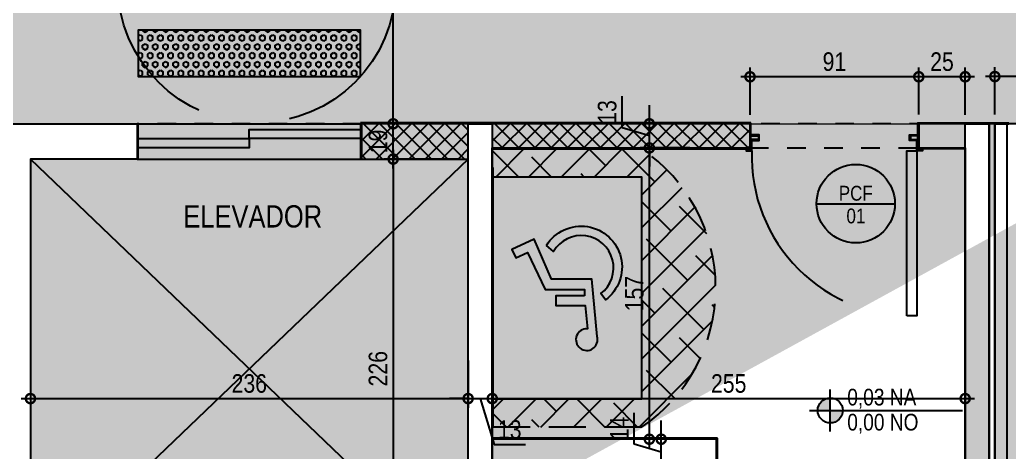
# Model space of a CAD drawing. Header units: millimetres. Extents: x -123 to 570, y -34 to 184.
# Drawn here: x -0.06 to 5.28, y 0.68 to 3.01 of the extents above; entities that cross this region are included whole.
import ezdxf
from ezdxf.enums import TextEntityAlignment as Align

# ---------------------------------------------------------------- set-up
doc = ezdxf.new("R2010")
doc.units = ezdxf.units.MM
for name, pattern in [('CIRCULAÇAO VERTICAL$0$DASHEDX2', [1.5, 1, -0.5]), ('TIPO$0$DASHDOT2', [12.7, 6.35, -3.175, 0, -3.175]), ('TIPO$0$DASHEDX2', [1.5, 1, -0.5])]:
    doc.linetypes.add(name, pattern=pattern)
for name, color, linetype in [('ARQ-DIM', 2, 'Continuous'), ('ARQ-SIM', 1, 'Continuous'), ('ARQ-TXT', 2, 'Continuous'), ('CIRCULAÇAO VERTICAL$0$ARQ-ALV ACAB', 4, 'Continuous'), ('CIRCULAÇAO VERTICAL$0$ARQ-ALV OSSO', 5, 'Continuous'), ('CIRCULAÇAO VERTICAL$0$ARQ-AUX1', 1, 'Continuous'), ('CIRCULAÇAO VERTICAL$0$ARQ-CAX @ 1', 1, 'Continuous'), ('CIRCULAÇAO VERTICAL$0$ARQ-HTC', 251, 'Continuous'), ('CIRCULAÇAO VERTICAL$0$ARQ-PRJ', 7, 'CIRCULAÇAO VERTICAL$0$DASHEDX2'), ('CIRCULAÇAO VERTICAL$0$ARQ-SIM', 1, 'Continuous'), ('TIPO$0$1', 232, 'TIPO$0$DASHEDX2'), ('TIPO$0$102', 1, 'Continuous'), ('TIPO$0$3', 2, 'Continuous'), ('TIPO$0$ARQ-AUX', 7, 'Continuous'), ('TIPO$0$ARQ-EIXO', 1, 'TIPO$0$DASHDOT2')]:
    doc.layers.add(name, color=color, linetype=linetype)
doc.layers.add('TIPO$0$ARQ-FORRO', color=9, linetype='Continuous', lineweight=5)
doc.styles.add('Adesa', font='ARIALN.TTF')
doc.dimstyles.new('ADESA 1-0050', dxfattribs={"dimtxt": 0.1, "dimasz": 0.1, "dimexe": 0.05, "dimexo": 0.05, "dimgap": 0.03, "dimtad": 1, "dimdec": 1, "dimlfac": 100, "dimzin": 12, "dimtxsty": 'Adesa', "dimblk": 'DOTSMALL', "dimcen": 1, "dimdle": 0.05, "dimclrd": 1, "dimclre": 1, "dimclrt": 256, "dimazin": 3, "dimtm": 1e-09, "dimtfac": 1, "dimtdec": 1, "dimtmove": 1, "dimatfit": 0, "dimldrblk": 'DOTSMALL', "dimfxl": 0.8, "dimtvp": 2, "dimtolj": 1, "dimtzin": 0, "dimarcsym": 0})

# ---------------------------------------------------------------- blocks, each defined once
blk = doc.blocks.new('*U1423')
at = {"layer": 'CIRCULAÇAO VERTICAL$0$ARQ-HTC'}
h = blk.add_hatch(dxfattribs=at)
h.set_pattern_fill('ANSI38', color=256, angle=90)
h.set_pattern_definition([(135, (28.00371, -133.90091), (-0.08838835, -0.08838835), []), (225, (28.00371, -133.90091), (-0.08838835, -0.26516504), [0.3125, -0.1875])])
h.paths.add_polyline_path([(-0.15, 0.8), (-0.15, 0), (0, 0), (0, 0.8), (1.2, 0.8), (1.2, 0), (1.35, 0), (1.35, 0.8, 0.533333)])
at = {"color": 7, "linetype": 'CIRCULAÇAO VERTICAL$0$DASHEDX2', "ltscale": 0.2}
blk.add_lwpolyline([(1.35, 0.8), (1.35, 0), (-0.15, 0), (-0.15, 0.8, -0.533333)], format="xyb", close=True, dxfattribs=at)
at = {"flags": 128}
blk.add_lwpolyline([(0, 0), (0, 0.8), (1.2, 0.8), (1.2, 0)], close=True, dxfattribs=at)
for points in [[(0.3708, 0.2869, -1.21092), (0.6645, 0.605), (0.63, 0.5799, 1.220785), (0.4034, 0.3251)], [(0.6428, 0.493), (0.6428, 0.3378), (0.6946, 0.3378), (0.6946, 0.4964), (0.8198, 0.5078, 3.158623), (0.8613, 0.5607), (0.5527, 0.5315), (0.5527, 0.3144), (0.3374, 0.2209), (0.3925, 0.1007), (0.4376, 0.1222), (0.4087, 0.1854), (0.6078, 0.281), (0.6078, 0.493)]]:
    blk.add_lwpolyline(points, format="xyb", close=True, dxfattribs=at)
blk = doc.blocks.new('*U1424')
for points in [[(-0.91, -0.09), (-0.915, -0.09), (-0.915, -0.1), (-0.885, -0.1), (-0.885, -0.045), (-0.845, -0.045), (-0.845, -0.015), (-0.89, -0.015), (-0.89, -0.02), (-0.85, -0.02), (-0.85, -0.04), (-0.89, -0.04), (-0.89, -0.095), (-0.91, -0.095), (-0.91, -0.09)], [(0.03, -0.09), (0.035, -0.09), (0.035, -0.1), (0.005, -0.1), (0.005, -0.045), (-0.035, -0.045), (-0.035, -0.015), (0.01, -0.015), (0.01, -0.02), (-0.03, -0.02), (-0.03, -0.04), (0.01, -0.04), (0.01, -0.095), (0.03, -0.095), (0.03, -0.09)]]:
    blk.add_lwpolyline(points)
blk.add_lwpolyline([(-0.05, -0.99), (-0.05, -0.1), (0.005, -0.1), (0.005, -0.99)], close=True)
at = {"layer": 'CIRCULAÇAO VERTICAL$0$ARQ-PRJ'}
blk.add_arc((-0.026, -0.131), 0.8596, 177.9345, 272.0655, dxfattribs=at)
blk = doc.blocks.new('*U1434')
at = {"layer": 'CIRCULAÇAO VERTICAL$0$ARQ-HTC'}
h = blk.add_hatch(dxfattribs=at)
h.set_pattern_fill('HEX', color=256, scale=0.5)
h.set_pattern_definition([(0, (0, 0.005), (0, 2.7496307), [1.5875, -3.175]), (120, (0, 0.005), (-2.38125, -1.3748153), [1.5875, -3.175]), (60, (1.5875, 0.005), (-2.38125, 1.3748153), [1.5875, -3.175])])
h.paths.add_polyline_path([(1521.89, 733.76), (1546.89, 733.76), (1546.89, 743.76), (1546.89, 853.75), (1521.89, 853.75)])
at = {"color": 252}
blk.add_lwpolyline([(1546.89, 743.76), (1546.89, 733.76), (1521.89, 733.76), (1521.89, 853.75), (1546.89, 853.75), (1546.89, 743.76)], dxfattribs=at)
blk = doc.blocks.new('CIRCULAÇAO VERTICAL')
at = {"layer": 'CIRCULAÇAO VERTICAL$0$ARQ-ALV ACAB'}
for p, q in [((3.885, 2.455, 0), (1.78, 2.455, 0)), ((1.78, 2.455, 0), (1.78, 2.26)), ((3.885, 2.315, 0), (3.885, 2.455, 0)), ((2.49, 2.315, 0), (3.885, 2.315, 0)), ((3.705, 0.755, 0), (2.49, 0.755, 0)), ((3.705, -0.135, 0), (3.705, 0.755, 0))]:
    blk.add_line(p, q, dxfattribs=at)
at = {"layer": 'CIRCULAÇAO VERTICAL$0$ARQ-ALV ACAB', "elevation": 0}
for points in [[(5.035, 2.315), (4.785, 2.315), (4.785, 2.455), (5.275, 2.455)], [(0.5801, 2.26), (0.58, 2.45), (0.575, 2.45)]]:
    blk.add_lwpolyline(points, dxfattribs=at)
at = {"layer": 'CIRCULAÇAO VERTICAL$0$ARQ-ALV OSSO'}
for p, q in [((3.7, 0.75, 0), (2.49, 0.75, 0)), ((3.7, -0.13, 0), (3.7, 0.75, 0))]:
    blk.add_line(p, q, dxfattribs=at)
at = {"layer": 'CIRCULAÇAO VERTICAL$0$ARQ-ALV OSSO', "elevation": 0}
for points in [[(-0.075, -2.96), (5.17, -2.96), (5.17, 2.45), (4.79, 2.45), (4.79, 2.32), (5.04, 2.32), (5.04, -2.83), (0, -2.83), (0, -0.13)], [(2.49, 2.32), (3.88, 2.32), (3.88, 2.45), (2.625, 2.45), (1.785, 2.45), (1.785, 2.26), (2.36, 2.26)], [(5.275, -2.96), (5.2, -2.96), (5.2, 2.45), (5.275, 2.45)], [(2.49, -0.13), (2.49, 2.32)]]:
    blk.add_lwpolyline(points, dxfattribs=at)
at = {"layer": 'CIRCULAÇAO VERTICAL$0$ARQ-AUX1'}
for p, q in [((0.58, 2.45, 0), (1.78, 2.45, 0)), ((0.5801, 2.26), (1.78, 2.26))]:
    blk.add_line(p, q, dxfattribs=at)
at = {"layer": 'CIRCULAÇAO VERTICAL$0$ARQ-AUX1', "elevation": 0}
for points in [[(1.1801, 2.37), (1.1801, 2.42), (1.78, 2.42), (1.78, 2.37)], [(0.5801, 2.32), (0.5801, 2.37), (1.18, 2.37), (1.18, 2.32)]]:
    blk.add_lwpolyline(points, close=True, dxfattribs=at)
at = {"layer": 'CIRCULAÇAO VERTICAL$0$ARQ-PRJ'}
blk.add_circle((1.22, 3.205, 0), 0.75, dxfattribs=at)
at = {"layer": 'CIRCULAÇAO VERTICAL$0$ARQ-SIM', "elevation": 0}
for points in [[(2.36, 2.26), (0, 0)], [(2.36, 0), (0, 2.26)]]:
    blk.add_lwpolyline(points, dxfattribs=at)
at = {"color": 252, "xscale": -0.01000000000000001, "yscale": 0.01000000000000001, "zscale": 0.01000000000000001, "rotation": 270}
blk.add_blockref('*U1434', (-6.7576, -12.5139, 0), dxfattribs=at)
at = {"layer": 'CIRCULAÇAO VERTICAL$0$ARQ-CAX @ 1'}
blk.add_blockref('*U1424', (4.775, 2.405, 0), dxfattribs=at)
at = {"layer": 'CIRCULAÇAO VERTICAL$0$ARQ-SIM', "rotation": 270.0000000647859}
blk.add_blockref('*U1423', (2.495, 2.165, 0), dxfattribs=at)
blk = doc.blocks.new('TIPO$0$PL APTO TIPO 3')
at = {"layer": 'TIPO$0$ARQ-EIXO', "elevation": 0}
blk.add_lwpolyline([(-0.0651, 3.955), (-0.0651, 9.545)], dxfattribs=at)
blk = doc.blocks.new('TIPO$0$_H58FB133690-025')
for p, q in [((379.001202, 78.48082), (389.020573, 88.500191)), ((379.001202, 87.319654), (380.181738, 88.500191)), ((392.958103, 75.50014), (379.958052, 88.500191)), ((384.859356, 75.50014), (397.859408, 88.500191)), ((401.796938, 75.50014), (388.796886, 88.500191)), ((393.698191, 75.50014), (406.698242, 88.500191)), ((410.635772, 75.50014), (397.635721, 88.500191)), ((402.537026, 75.50014), (415.537077, 88.500191)), ((419.474607, 75.50014), (406.474556, 88.500191)), ((411.375861, 75.50014), (424.375912, 88.500191)), ((428.313442, 75.50014), (415.313391, 88.500191)), ((420.214695, 75.50014), (433.214747, 88.500191)), ((437.152277, 75.50014), (424.152226, 88.500191)), ((429.05353, 75.50014), (442.053581, 88.500191)), ((445.991111, 75.50014), (432.99106, 88.500191)), ((437.892365, 75.50014), (450.892416, 88.500191)), ((454.829946, 75.50014), (441.829895, 88.500191)), ((446.7312, 75.50014), (459.731251, 88.500191)), ((463.668781, 75.50014), (450.66873, 88.500191)), ((455.570035, 75.50014), (468.570086, 88.500191)), ((472.507616, 75.50014), (459.507565, 88.500191)), ((464.408869, 75.50014), (477.40892, 88.500191)), ((481.346451, 75.50014), (468.346399, 88.500191)), ((473.247704, 75.50014), (486.247755, 88.500191)), ((490.185285, 75.50014), (477.185234, 88.500191)), ((482.086539, 75.50014), (495.08659, 88.500191)), ((499.02412, 75.50014), (486.024069, 88.500191)), ((490.925374, 75.50014), (503.925425, 88.500191)), ((507.862955, 75.50014), (494.862904, 88.500191)), ((499.764208, 75.50014), (512.76426, 88.500191)), ((516.70179, 75.50014), (503.701738, 88.500191)), ((518.002217, 83.038547), (512.540573, 88.500191)), ((384.119268, 75.50014), (379.001202, 80.618206)), ((508.603043, 75.50014), (518.002217, 84.899314)), ((517.441878, 75.50014), (518.002217, 76.060479))]:
    blk.add_line(p, q)
blk = doc.blocks.new('TIPO$0$_H0C17BA0B36-001')
for p, q in [((531.002217, 80.221644), (545.280801, 94.500228)), ((531.002217, 89.060479), (536.441966, 94.500228)), ((552.057041, 75.500228), (533.057041, 94.500228)), ((535.119636, 75.500228), (554.119636, 94.500228)), ((560.895875, 75.500228), (541.895875, 94.500228)), ((543.95847, 75.500228), (562.95847, 94.500228)), ((569.73471, 75.500228), (550.73471, 94.500228)), ((552.797305, 75.500228), (571.797305, 94.500228)), ((578.573545, 75.500228), (559.573545, 94.500228)), ((561.63614, 75.500228), (580.63614, 94.500228)), ((587.41238, 75.500228), (568.41238, 94.500228)), ((570.474975, 75.500228), (588.499688, 93.524941)), ((588.499688, 83.251754), (577.251214, 94.500228)), ((588.499688, 92.090589), (586.090049, 94.500228)), ((543.218206, 75.500228), (531.002217, 87.716216)), ((579.313809, 75.500228), (588.499688, 84.686106)), ((534.379371, 75.500228), (531.002217, 78.877381)), ((588.152644, 75.500228), (588.499688, 75.847271))]:
    blk.add_line(p, q)
blk = doc.blocks.new('TIPO$0$est-lo-09-tip-r00')
at = {"layer": 'TIPO$0$3'}
h = blk.add_hatch(color=251, dxfattribs=at)
h.dxf.hatch_style = 1
h.paths.add_polyline_path([(-2375.992577, 18.001956), (-2388.992577, 18.001956), (-2388.992577, -40.001693), (-2375.992577, -40.001693)], flags=17)
h.paths.add_polyline_path([(-1803.99382, 289.498499), (-1817.000718, 289.498499), (-1817.000718, 195.002164), (-1803.99382, 195.002164)], flags=16)
h.paths.add_polyline_path([(-1804.000718, 36.502164), (-1816.99382, 36.502164), (-1816.99382, -10.497836), (-1804.000718, -10.497836)], flags=16)
h.paths.add_polyline_path([(1727.995651, -562.499994), (1714.995651, -562.499994), (1714.995651, -894.500027), (1660.995651, -894.500027), (1660.995651, -907.499999), (1735.002007, -907.499999), (1735.002007, -894.500027), (1727.995651, -894.500027)], flags=17)
h.paths.add_polyline_path([(2136.001786, 279.499999), (2060.005069, 279.499999), (2060.005069, 266.499999), (2123.001786, 266.499999), (2123.001786, -95.499758), (2136.001786, -95.499758)], flags=17)
h.paths.add_polyline_path([(2136.001789, -532.500242), (2123.001789, -532.500242), (2123.001789, -894.499999), (2060.005071, -894.499999), (2060.005071, -907.499999), (2136.001789, -907.499999)], flags=17)
h.paths.add_polyline_path([(1026.001832, -464.49656), (1026.001832, -451.49656), (1112.001832, -451.49656), (1112.001832, -438.500019), (863.513007, -438.500019), (863.513007, -451.499837), (1013.001832, -451.499837), (1013.001832, -930.499719), (1026.001832, -930.499719)], flags=17)
h.paths.add_polyline_path([(-747.529904, 302.500206), (-880.06261, 302.500206), (-880.06261, 289.499913), (-800.993385, 289.499913), (-800.993385, -10.497836), (-787.993385, -10.497836), (-787.993385, 289.498499), (-747.529904, 289.498499)], flags=17)
h.paths.add_polyline_path([(356.071679, 302.500206), (223.538972, 302.500206), (223.538972, 289.498875), (264.002723, 289.498875), (264.002723, -10.497836), (277.002723, -10.497836), (277.002723, 289.500289), (356.071679, 289.500289)], flags=17)
h.paths.add_polyline_path([(590.007456, 302.500084), (507.076714, 302.500084), (507.076714, 289.500123), (577.007456, 289.500123), (577.007456, 159.498275), (590.007456, 159.498275)], flags=17)
h.paths.add_polyline_path([(1728.001789, 266.500027), (1735.008144, 266.500027), (1735.008144, 279.499999), (1661.001789, 279.499999), (1661.001789, 266.500027), (1715.001789, 266.500027), (1715.001789, -65.500006), (1728.001789, -65.500006)], flags=17)
h.paths.add_polyline_path([(-2114.993661, -787.499867), (-2127.993661, -787.499867), (-2127.993661, -930.500084), (-2045.062919, -930.500084), (-2045.062919, -917.500123), (-2114.993661, -917.500123)], flags=17)
h.paths.add_polyline_path([(-1761.530069, -917.498499), (-1803.99382, -917.498499), (-1803.99382, -617.502164), (-1816.99382, -617.502164), (-1816.99382, -917.499913), (-1894.062776, -917.499913), (-1894.062776, -930.500206), (-1761.530069, -930.500206)], flags=17)
h.paths.add_polyline_path([(-747.529888, -917.498499), (-787.993369, -917.498499), (-787.993369, -617.502164), (-800.993369, -617.502164), (-800.993369, -917.499913), (-880.062594, -917.499913), (-880.062594, -930.500206), (-747.529888, -930.500206)], flags=17)
h.paths.add_polyline_path([(356.071694, -917.500289), (277.002739, -917.500289), (277.002739, -617.502164), (264.002739, -617.502164), (264.002739, -917.498875), (223.538988, -917.498875), (223.538988, -930.500206), (356.071694, -930.500206)], flags=17)
h.paths.add_polyline_path([(590.007472, -787.499447), (577.007472, -787.499447), (577.007472, -917.500123), (507.076729, -917.500123), (507.076729, -930.500084), (590.007472, -930.500084)], flags=17)
h.paths.add_polyline_path([(-3660.993102, -532.500242), (-3673.993102, -532.500242), (-3673.993102, -907.499999), (-3597.996385, -907.499999), (-3597.996385, -894.49761), (-3660.993102, -894.49761)], flags=17)
h.paths.add_polyline_path([(-3252.986965, -562.499994), (-3265.986965, -562.499994), (-3265.986965, -894.497638), (-3272.993321, -894.497638), (-3272.993321, -907.499999), (-3198.986965, -907.499999), (-3198.986965, -894.497638), (-3252.986965, -894.497638)], flags=17)
h.paths.add_polyline_path([(-2550.997638, -451.499837), (-2401.515711, -451.499837), (-2401.515711, -438.503249), (-2649.993146, -438.503249), (-2649.993146, -451.49656), (-2563.997638, -451.49656), (-2563.997638, -930.500027), (-2550.997638, -930.500027)], flags=17)
h.paths.add_polyline_path([(-2550.993146, 302.49999), (-2563.993146, 302.49999), (-2563.993146, -176.50344), (-2650.000044, -176.50344), (-2650.000044, -189.506437), (-2401.511219, -189.506437), (-2401.511219, -176.500163), (-2550.993146, -176.500163)], flags=17)
h.paths.add_polyline_path([(-3597.996385, 279.499999), (-3673.993102, 279.499999), (-3673.993102, -95.499758), (-3660.993102, -95.499758), (-3660.993102, 266.49761), (-3597.996385, 266.49761)], flags=17)
h.paths.add_polyline_path([(-3198.986965, 279.499999), (-3272.993321, 279.499999), (-3272.993321, 266.497638), (-3265.986965, 266.497638), (-3265.986965, -65.500006), (-3252.986965, -65.500006), (-3252.986965, 266.497638), (-3198.986965, 266.497638)], flags=17)
h.paths.add_polyline_path([(-1816.99382, 36.502164), (-1803.99382, 36.502164), (-1803.99382, 195.002164), (-1816.99382, 195.002164)], flags=16)
h.paths.add_polyline_path([(-1894.062776, 289.499913), (-1761.530069, 289.499913), (-1761.530069, 302.500206), (-1894.062776, 302.500206)], flags=17)
h.paths.add_polyline_path([(-2388.992577, 18.001956), (-2375.992577, 18.001956), (-2375.992577, 172.501956), (-2388.992577, 172.501956)], flags=17)
h.paths.add_polyline_path([(-250.997783, -238.49986), (-250.997783, 19.500477), (-1.993629, 19.500477), (-1.993629, 289.500057), (-505.997344, 289.500057), (-505.997344, -238.49986), (-518.996659, -238.49986), (-518.996659, 302.499777), (72.538117, 302.500048), (72.538101, 289.500048), (11.001294, 289.500048), (11.001294, -225.498516), (458.002719, -225.498516), (458.002719, -93.497584), (471.002719, -93.497584), (471.002719, -225.49866), (698.49589, -225.49866), (698.49589, -176.499632), (717.49589, -176.499632), (717.49589, -238.499632), (-59.49526, -238.498307), (-59.49526, -219.495241), (-1.993324, -219.495241), (-1.993324, 6.500477), (-237.997783, 6.500477), (-237.997783, -238.49986)], flags=17)
h.paths.add_polyline_path([(-253.972703, -930.499665), (-253.999161, -917.500551), (-233.997664, -917.505971), (-233.997664, -848.498966), (-214.997664, -848.498966), (-214.997664, -917.499702), (-1.997776, -917.499702), (-1.997776, -408.497721), (-214.997776, -408.497721), (-214.997776, -475.498482), (-233.99781, -475.498482), (-233.99781, -389.497472), (717.49589, -389.500368), (717.49589, -451.500368), (698.49589, -451.500368), (698.49589, -402.50134), (471.002719, -402.50134), (471.002719, -534.502416), (458.002719, -534.502416), (458.002719, -402.501484), (11.002224, -402.501484), (11.002224, -917.503962), (72.538742, -917.503962), (72.538742, -930.499665)], flags=17)
h.paths.add_polyline_path([(-596.529873, 302.501324), (-596.529873, 289.499382), (-534.996659, 289.501324), (-534.996659, -225.498516), (-981.993634, -225.498516), (-981.993634, -93.497584), (-994.993634, -93.497584), (-994.993634, -225.49866), (-1222.500601, -225.49866), (-1222.500601, -176.499632), (-1241.500601, -176.499632), (-1241.500601, -238.499632), (-521.996659, -238.498333), (-521.996659, 302.501324)])
h.paths.add_polyline_path([(-596.529873, -930.501324), (-596.529873, -917.499382), (-534.996659, -917.501324), (-534.996659, -402.501484), (-981.993634, -402.501484), (-981.993634, -534.502416), (-994.993634, -534.502416), (-994.993634, -402.50134), (-1222.500601, -402.50134), (-1222.500601, -451.500368), (-1241.500601, -451.500368), (-1241.500601, -389.500368), (-521.996659, -389.501667), (-521.996659, -930.501324)])
h.paths.add_polyline_path([(-1610.530054, 302.500057), (-1610.530054, 289.500233), (-1549.992996, 289.500057), (-1549.992996, -225.499863), (-1996.995289, -225.499863), (-1996.995289, -93.498931), (-2009.995289, -93.498931), (-2009.995289, -225.500008), (-2236.500767, -225.500008), (-2236.500767, -176.499929), (-2255.500767, -176.499929), (-2255.500767, -238.499632), (-1536.992764, -238.499632), (-1536.992764, -189.498656), (-1387.504156, -189.498656), (-1387.504156, -176.498838), (-1536.992996, -176.498838), (-1536.992996, 289.500948), (-1465.993228, 289.500948), (-1465.993228, 302.500057)], flags=17)
h.paths.add_polyline_path([(-1610.530054, -930.500057), (-1610.530054, -917.500233), (-1549.992996, -917.500057), (-1549.992996, -402.500137), (-1996.995289, -402.500137), (-1996.995289, -534.501069), (-2009.995289, -534.501069), (-2009.995289, -402.499992), (-2236.500767, -402.499992), (-2236.500767, -451.500071), (-2255.500767, -451.500071), (-2255.500767, -389.500368), (-1536.992764, -389.500368), (-1536.992764, -438.501344), (-1387.504156, -438.501344), (-1387.504156, -451.501162), (-1536.992996, -451.501162), (-1536.992996, -917.500948), (-1465.993228, -917.500948), (-1465.993228, -930.500057)], flags=17)
h.paths.add_polyline_path([(-1374.992182, -39.998708), (-1361.992182, -39.998708), (-1361.992182, 172.501292), (-1374.992182, 172.501292)], flags=17)
h.paths.add_polyline_path([(-1113.993385, 302.500084), (-1113.993385, 159.500091), (-1100.993511, 159.500091), (-1100.993511, 289.500123), (-1031.062769, 289.500123), (-1031.062769, 302.500084)], flags=17)
h.paths.add_polyline_path([(-2738.989837, -757.498618), (-2725.989837, -757.498618), (-2725.989837, -614.498622), (-2738.989837, -614.498622)], flags=17)
h.paths.add_polyline_path([(-2738.989837, -13.500085), (-2725.989837, -13.500085), (-2725.989837, 129.499915), (-2738.989837, 129.499915)], flags=17)
h.paths.add_polyline_path([(868.517926, -320.500001), (1153.517926, -320.500001), (1153.517926, -307.500001), (868.517926, -307.500001)], flags=17)
h.paths.add_polyline_path([(1801.006875, -307.500848), (1529.009362, -307.500848), (1529.009362, -185.501008), (1516.009362, -185.501008), (1516.009362, -307.500848), (1244.006903, -307.500848), (1244.006903, -320.500848), (1516.004922, -320.500848), (1516.004922, -442.500688), (1529.006903, -442.500688), (1529.006903, -320.5), (1801.006875, -320.5)], flags=17)
h.paths.add_polyline_path([(2136.006877, -246.500001), (2123.006873, -246.500001), (2123.006873, -307.500001), (1851.006875, -307.500001), (1851.006875, -320.5), (2123.006895, -320.5), (2123.006895, -381.500001), (2136.006877, -381.500001)])
h.paths.add_polyline_path([(-2691.504131, -320.500001), (-2406.504131, -320.500001), (-2406.504131, -307.500001), (-2691.504131, -307.500001)], flags=17)
h.paths.add_polyline_path([(-3338.993079, -307.500848), (-3338.993079, -320.5), (-3066.993108, -320.5), (-3066.993108, -442.500688), (-3053.991127, -442.500688), (-3053.991127, -320.500848), (-2781.993108, -320.500848), (-2781.993108, -307.500848), (-3053.995567, -307.500848), (-3053.995567, -185.501008), (-3066.995567, -185.501008), (-3066.995567, -307.500848)], flags=17)
h.paths.add_polyline_path([(838.006372, -39.998044), (851.006372, -39.998044), (851.006372, 172.501956), (838.006372, 172.501956)], flags=17)
h.paths.add_polyline_path([(838.006372, -800.501956), (851.006372, -800.501956), (851.006372, -588.001956), (838.006372, -588.001956)], flags=17)
h.paths.add_polyline_path([(-2388.992577, -800.501956), (-2375.992577, -800.501956), (-2375.992577, -588.001956), (-2388.992577, -588.001956)], flags=17)
h.paths.add_polyline_path([(1188.003632, -757.498697), (1201.003632, -757.498697), (1201.003632, -614.49984), (1188.003632, -614.49984)], flags=17)
h.paths.add_polyline_path([(1188.003632, -13.502685), (1201.003632, -13.502685), (1201.003632, 129.497315), (1188.003632, 129.497315)], flags=17)
h.paths.add_polyline_path([(-2986.99324, -907.499999), (-2986.99324, -744.498622), (-2999.993102, -744.498622), (-2999.993102, -894.496403), (-3047.993102, -894.496403), (-3047.993102, -907.499999)], flags=17)
h.paths.add_polyline_path([(1449.007035, 279.499999), (1449.007035, 116.498697), (1462.007035, 116.498697), (1462.007035, 266.496431), (1510.006897, 266.496431), (1510.006897, 279.499999)], flags=17)
h.paths.add_polyline_path([(1449.007035, -907.499999), (1510.006897, -907.499999), (1510.006897, -894.496431), (1462.007035, -894.496431), (1462.007035, -744.498697), (1449.007035, -744.498697)], flags=17)
h.paths.add_polyline_path([(-1374.992182, -800.499942), (-1361.992182, -800.499942), (-1361.992182, -587.999942), (-1374.992182, -587.999942)], flags=17)
h.paths.add_polyline_path([(-1100.99337, -787.50041), (-1113.993244, -787.50041), (-1113.993244, -930.500084), (-1031.062627, -930.500084), (-1031.062627, -917.500123), (-1100.99337, -917.500123)], flags=17)
h.paths.add_polyline_path([(1796.005068, -907.499972), (1909.005068, -907.499972), (1909.005068, -894.499999), (1796.005068, -894.499999)], flags=17)
h.paths.add_polyline_path([(1112.001832, -176.50344), (1025.99734, -176.50344), (1025.99734, 302.499716), (1013.001832, 302.499716), (1013.001832, -176.500163), (863.513007, -176.500163), (863.513007, -189.500211), (1112.001832, -189.500211)], flags=17)
h.paths.add_polyline_path([(1796.005068, 266.499999), (1909.005068, 266.499999), (1909.005068, 279.499972), (1796.005068, 279.499972)], flags=17)
h.paths.add_polyline_path([(-3446.996382, -907.499972), (-3333.996382, -907.499972), (-3333.996382, -894.49761), (-3446.996382, -894.49761)], flags=17)
h.paths.add_polyline_path([(-3673.993082, -246.500001), (-3673.993082, -381.500001), (-3660.993099, -381.500001), (-3660.993099, -320.5), (-3388.993079, -320.5), (-3388.993079, -307.500001), (-3660.993077, -307.500001), (-3660.993077, -246.500001)], flags=17)
h.paths.add_polyline_path([(-2127.993676, 302.500084), (-2127.993676, 159.500091), (-2114.993676, 159.500091), (-2114.993676, 289.500084), (-2045.062934, 289.500084), (-2045.062934, 302.500084)], flags=17)
h.paths.add_polyline_path([(-2986.99324, 279.499999), (-3047.99324, 279.499999), (-3047.99324, 266.499999), (-2999.99324, 266.499999), (-2999.99324, 116.499915), (-2986.99324, 116.499915)], flags=17)
h.paths.add_polyline_path([(-3446.996382, 266.49761), (-3333.996382, 266.49761), (-3333.996382, 279.499972), (-3446.996382, 279.499972)], flags=17)
h.paths.add_polyline_path([(-518.996659, -930.500524), (-354.975525, -930.500524), (-354.975525, -917.500524), (-505.996659, -917.500524), (-505.996659, -389.497472), (-518.996659, -389.497472)])
edge = h.paths.add_edge_path()
edge.add_line((-3673.993102, 279.499999), (-3673.993102, -95.499758))
edge.add_line((-3673.993102, -95.499758), (-3660.993102, -95.499758))
edge.add_line((-3660.993102, -95.499758), (-3660.993102, 266.49761))
edge.add_line((-3660.993102, 266.49761), (-3597.996385, 266.49761))
edge.add_line((-3597.996385, 266.49761), (-3597.996385, 279.499999))
edge.add_line((-3597.996385, 279.499999), (-3673.993105, 279.499999))
edge.add_line((-2401.515711, -451.499837), (-2401.515711, -438.503249))
edge.add_line((-2401.515711, -438.503249), (-2649.993146, -438.503249))
edge.add_line((-2649.993146, -438.503249), (-2649.993146, -451.49656))
edge.add_line((-2649.993146, -451.49656), (-2563.997638, -451.49656))
edge.add_line((-2563.997638, -451.49656), (-2563.997638, -930.500027))
edge.add_line((-2563.997638, -930.500027), (-2550.997638, -930.500027))
edge.add_line((-2550.997638, -930.500027), (-2550.997638, -451.499837))
edge.add_line((-2550.997638, -451.499837), (-2401.504321, -451.499837))
edge.add_line((1112.001832, -438.500019), (863.513007, -438.500019))
edge.add_line((863.513007, -438.500019), (863.513007, -451.499837))
edge.add_line((863.513007, -451.499837), (1013.001832, -451.499837))
edge.add_line((1013.001832, -451.499837), (1013.001832, -930.499719))
edge.add_line((1013.001832, -930.499719), (1026.001832, -930.499719))
edge.add_line((1026.001832, -930.499719), (1026.001832, -464.49656))
edge.add_line((1026.001832, -464.49656), (1026.001832, -451.49656))
edge.add_line((1026.001832, -451.49656), (1112.001832, -451.49656))
edge.add_line((1112.001832, -451.49656), (1112.001832, -438.499789))
edge.add_line((590.007472, 302.500084), (507.076714, 302.500084))
edge.add_line((507.076714, 302.500084), (507.076714, 289.500123))
edge.add_line((507.076714, 289.500123), (577.007456, 289.500123))
edge.add_line((577.007456, 289.500123), (577.007456, 159.498275))
edge.add_line((577.007456, 159.498275), (590.007456, 159.498275))
edge.add_line((590.007456, 159.498275), (590.007456, 302.500084))
edge.add_line((590.007472, -930.500084), (590.007472, -787.499447))
edge.add_line((590.007472, -787.499447), (577.007472, -787.499447))
edge.add_line((577.007472, -787.499447), (577.007472, -917.500123))
edge.add_line((577.007472, -917.500123), (507.076729, -917.500123))
edge.add_line((507.076729, -917.500123), (507.076729, -930.500084))
edge.add_line((507.076729, -930.500084), (590.007487, -930.500084))
edge.add_line((-2127.993676, -930.500084), (-2045.062919, -930.500084))
edge.add_line((-2045.062919, -930.500084), (-2045.062919, -917.500123))
edge.add_line((-2045.062919, -917.500123), (-2114.993661, -917.500123))
edge.add_line((-2114.993661, -917.500123), (-2114.993661, -787.499867))
edge.add_line((-2114.993661, -787.499867), (-2127.993661, -787.499867))
edge.add_line((-2127.993661, -787.499867), (-2127.993661, -930.500084))
edge.add_line((-880.06261, -930.500206), (-747.529888, -930.500206))
edge.add_line((-747.529888, -930.500206), (-747.529888, -917.498499))
edge.add_line((-747.529888, -917.498499), (-787.993369, -917.498499))
edge.add_line((-787.993369, -917.498499), (-787.993369, -617.502164))
edge.add_line((-787.993369, -617.502164), (-800.993369, -617.502164))
edge.add_line((-800.993369, -617.502164), (-800.993369, -917.499913))
edge.add_line((-800.993369, -917.499913), (-880.062594, -917.499913))
edge.add_line((-880.062594, -917.499913), (-880.062594, -930.500206))
edge.add_line((-880.06261, 302.500206), (-880.06261, 289.499913))
edge.add_line((-880.06261, 289.499913), (-800.993385, 289.499913))
edge.add_line((-800.993385, 289.499913), (-800.993385, -10.497836))
edge.add_line((-800.993385, -10.497836), (-787.993385, -10.497836))
edge.add_line((-787.993385, -10.497836), (-787.993385, 289.498499))
edge.add_line((-787.993385, 289.498499), (-747.529904, 289.498499))
edge.add_line((-747.529904, 289.498499), (-747.529904, 302.500206))
edge.add_line((-747.529904, 302.500206), (-880.062626, 302.500206))
edge.add_line((-2650.000044, -176.50344), (-2650.000044, -189.506437))
edge.add_line((-2650.000044, -189.506437), (-2401.511219, -189.506437))
edge.add_line((-2401.511219, -189.506437), (-2401.511219, -176.500163))
edge.add_line((-2401.511219, -176.500163), (-2550.993146, -176.500163))
edge.add_line((-2550.993146, -176.500163), (-2550.993146, 302.49999))
edge.add_line((-2550.993146, 302.49999), (-2563.993146, 302.49999))
edge.add_line((-2563.993146, 302.49999), (-2563.993146, -176.50344))
edge.add_line((-2563.993146, -176.50344), (-2649.993146, -176.50344))
edge.add_line((1735.002007, -907.499999), (1735.002007, -894.500027))
edge.add_line((1735.002007, -894.500027), (1727.995651, -894.500027))
edge.add_line((1727.995651, -894.500027), (1727.995651, -562.499994))
edge.add_line((1727.995651, -562.499994), (1714.995651, -562.499994))
edge.add_line((1714.995651, -562.499994), (1714.995651, -894.500027))
edge.add_line((1714.995651, -894.500027), (1660.995651, -894.500027))
edge.add_line((1660.995651, -894.500027), (1660.995651, -907.499999))
edge.add_line((1660.995651, -907.499999), (1734.99587, -907.499999))
edge.add_line((2136.001789, -907.499999), (2136.001789, -532.500242))
edge.add_line((2136.001789, -532.500242), (2123.001789, -532.500242))
edge.add_line((2123.001789, -532.500242), (2123.001789, -894.499999))
edge.add_line((2123.001789, -894.499999), (2060.005071, -894.499999))
edge.add_line((2060.005071, -894.499999), (2060.005071, -907.499999))
edge.add_line((2060.005071, -907.499999), (2136.001791, -907.499999))
edge.add_line((1735.002007, 279.499999), (1661.001789, 279.499999))
edge.add_line((1661.001789, 279.499999), (1661.001789, 266.500027))
edge.add_line((1661.001789, 266.500027), (1715.001789, 266.500027))
edge.add_line((1715.001789, 266.500027), (1715.001789, -65.500006))
edge.add_line((1715.001789, -65.500006), (1728.001789, -65.500006))
edge.add_line((1728.001789, -65.500006), (1728.001789, 266.500027))
edge.add_line((1728.001789, 266.500027), (1735.008144, 266.500027))
edge.add_line((1735.008144, 266.500027), (1735.008144, 279.499999))
edge.add_line((2136.001789, 279.499999), (2060.005069, 279.499999))
edge.add_line((2060.005069, 279.499999), (2060.005069, 266.499999))
edge.add_line((2060.005069, 266.499999), (2123.001786, 266.499999))
edge.add_line((2123.001786, 266.499999), (2123.001786, -95.499758))
edge.add_line((2123.001786, -95.499758), (2136.001786, -95.499758))
edge.add_line((2136.001786, -95.499758), (2136.001786, 279.499999))
edge.add_line((356.071694, -930.500206), (356.071694, -917.500289))
edge.add_line((356.071694, -917.500289), (277.002739, -917.500289))
edge.add_line((277.002739, -917.500289), (277.002739, -617.502164))
edge.add_line((277.002739, -617.502164), (264.002739, -617.502164))
edge.add_line((264.002739, -617.502164), (264.002739, -917.498875))
edge.add_line((264.002739, -917.498875), (223.538988, -917.498875))
edge.add_line((223.538988, -917.498875), (223.538988, -930.500206))
edge.add_line((223.538988, -930.500206), (356.07171, -930.500206))
edge.add_line((356.071694, 302.500206), (223.538972, 302.500206))
edge.add_line((223.538972, 302.500206), (223.538972, 289.498875))
edge.add_line((223.538972, 289.498875), (264.002723, 289.498875))
edge.add_line((264.002723, 289.498875), (264.002723, -10.497836))
edge.add_line((264.002723, -10.497836), (277.002723, -10.497836))
edge.add_line((277.002723, -10.497836), (277.002723, 289.500289))
edge.add_line((277.002723, 289.500289), (356.071679, 289.500289))
edge.add_line((356.071679, 289.500289), (356.071679, 302.500206))
edge.add_line((-1894.062791, -930.500206), (-1761.530069, -930.500206))
edge.add_line((-1761.530069, -930.500206), (-1761.530069, -917.498499))
edge.add_line((-1761.530069, -917.498499), (-1803.99382, -917.498499))
edge.add_line((-1803.99382, -917.498499), (-1803.99382, -617.502164))
edge.add_line((-1803.99382, -617.502164), (-1816.99382, -617.502164))
edge.add_line((-1816.99382, -617.502164), (-1816.99382, -917.499913))
edge.add_line((-1816.99382, -917.499913), (-1894.062776, -917.499913))
edge.add_line((-1894.062776, -917.499913), (-1894.062776, -930.500206))
edge.add_line((-3272.987184, -907.499999), (-3198.986965, -907.499999))
edge.add_line((-3198.986965, -907.499999), (-3198.986965, -894.497638))
edge.add_line((-3198.986965, -894.497638), (-3252.986965, -894.497638))
edge.add_line((-3252.986965, -894.497638), (-3252.986965, -562.499994))
edge.add_line((-3252.986965, -562.499994), (-3265.986965, -562.499994))
edge.add_line((-3265.986965, -562.499994), (-3265.986965, -894.497638))
edge.add_line((-3265.986965, -894.497638), (-3272.993321, -894.497638))
edge.add_line((-3272.993321, -894.497638), (-3272.993321, -907.499999))
edge.add_line((-3673.993105, -907.499999), (-3597.996385, -907.499999))
edge.add_line((-3597.996385, -907.499999), (-3597.996385, -894.49761))
edge.add_line((-3597.996385, -894.49761), (-3660.993102, -894.49761))
edge.add_line((-3660.993102, -894.49761), (-3660.993102, -532.500242))
edge.add_line((-3660.993102, -532.500242), (-3673.993102, -532.500242))
edge.add_line((-3673.993102, -532.500242), (-3673.993102, -907.499999))
edge.add_line((-3272.993321, 279.499999), (-3272.993321, 266.497638))
edge.add_line((-3272.993321, 266.497638), (-3265.986965, 266.497638))
edge.add_line((-3265.986965, 266.497638), (-3265.986965, -65.500006))
edge.add_line((-3265.986965, -65.500006), (-3252.986965, -65.500006))
edge.add_line((-3252.986965, -65.500006), (-3252.986965, 266.497638))
edge.add_line((-3252.986965, 266.497638), (-3198.986965, 266.497638))
edge.add_line((-3198.986965, 266.497638), (-3198.986965, 279.499999))
edge.add_line((-3198.986965, 279.499999), (-3272.987184, 279.499999))
at = {"layer": 'TIPO$0$1'}
for p, q in [((-180.500312, -219.499772), (-180.500312, -238.499772)), ((-389.998798, -225.499809), (-389.998798, -238.499809))]:
    blk.add_line(p, q, dxfattribs=at)
for points in [[(-180.500312, -219.499772), (-237.997783, -219.499772)], [(-59.49526, -219.499772), (-180.500312, -219.499772)], [(-389.998798, -225.499809), (-505.997344, -225.499809)], [(-250.997783, -225.499809), (-389.998798, -225.499809)], [(-505.997344, -238.499809), (-389.998798, -238.499809)], [(-389.998798, -238.499809), (-250.997783, -238.499809)], [(-237.997783, -238.499772), (-180.500312, -238.499772)], [(-180.500312, -238.499772), (-59.49526, -238.499772)]]:
    blk.add_lwpolyline(points, dxfattribs=at)
at = {"layer": 'TIPO$0$3'}
for points in [[(-596.529873, 302.501324), (-596.529873, 289.499382), (-534.996659, 289.501324), (-534.996659, -225.498516), (-981.993634, -225.498516), (-981.993634, -93.497584), (-994.993634, -93.497584), (-994.993634, -225.49866), (-1222.500601, -225.49866), (-1222.500601, -176.499632), (-1241.500601, -176.499632), (-1241.500601, -238.499632), (-521.996659, -238.498333), (-521.996659, 302.501324), (-596.529873, 302.501324)], [(-250.997783, -238.49986), (-250.997783, 19.500477), (-1.993629, 19.500477), (-1.993629, 289.500057), (-505.997344, 289.500057), (-505.997344, -238.49986), (-518.996659, -238.49986), (-518.996659, 302.499777), (72.538117, 302.500048)], [(717.49589, -238.499632), (-59.49526, -238.498307), (-59.49526, -219.495241), (-1.993324, -219.495241), (-1.993324, 6.500477), (-237.997783, 6.500477), (-237.997783, -238.49986), (-250.997783, -238.49986)]]:
    blk.add_lwpolyline(points, dxfattribs=at)
at = {"layer": 'TIPO$0$102'}
for name in ['TIPO$0$_H0C17BA0B36-001', 'TIPO$0$_H58FB133690-025']:
    blk.add_blockref(name, (-769, -314), dxfattribs=at)
blk = doc.blocks.new('TIPO')
at = {"layer": 'TIPO$0$ARQ-FORRO'}
h = blk.add_hatch(color=256, dxfattribs=at)
h.dxf.hatch_style = 1
h.paths.add_polyline_path([(-12.3947, -2.45), (-12.3954, -1.96), (-15.35, -1.96), (-15.35, -2.45), (-22.5351, -2.45), (-22.5351, -1.96), (-24.045, -1.96), (-24.0451, -4.45), (-22.5351, -4.45), (-22.5351, -3.96), (-15.35, -3.96), (-15.35, -4.45), (-12.3951, -4.45), (-12.3951, -3.96), (-5.04, -3.9601), (-5.04, -3.96), (-3.8246, -3.96), (-3.84, -9.24), (-2.3201, -9.24), (-2.3201, -3.96), (7.1949, -3.96), (7.1949, -4.45), (8.7051, -4.45), (8.7051, -1.96), (7.1949, -1.96), (7.1949, -2.45)])
at = {"layer": 'TIPO$0$ARQ-FORRO', "elevation": 0}
blk.add_lwpolyline([(7.1949, -2.45), (-12.3947, -2.45), (-12.3954, -1.96), (-15.35, -1.96), (-15.35, -2.45), (-22.5351, -2.45), (-22.5351, -1.96), (-24.045, -1.96), (-24.0451, -4.45), (-22.5351, -4.45), (-22.5351, -3.96), (-15.35, -3.96), (-15.35, -4.45), (-12.3951, -4.45), (-12.3951, -3.96), (-5.04, -3.9601), (-5.04, -3.96), (-3.8246, -3.96), (-3.84, -9.24), (-2.3201, -9.24), (-2.3201, -3.96), (7.1949, -3.96)], dxfattribs=at)
at = {"linetype": 'Continuous', "xscale": 0.01, "yscale": 0.01, "zscale": 0.01}
blk.add_blockref('TIPO$0$est-lo-09-tip-r00', (0.0199, -0.065), dxfattribs=at)
blk.add_blockref('TIPO$0$PL APTO TIPO 3', (-5.2, -6.4101, 0))
at = {"layer": 'TIPO$0$ARQ-AUX', "rotation": 180}
blk.add_blockref('CIRCULAÇAO VERTICAL', (0, 0), dxfattribs=at)
blk = doc.blocks.new('NipAcOs')
at = {"layer": 'ARQ-SIM'}
h = blk.add_hatch(color=256, dxfattribs=at)
h.dxf.hatch_style = 1
h.paths.add_polyline_path([(0, 0.15, 0.414214), (-0.15, 0), (0, 0)])
h.paths.add_polyline_path([(0.15, 0), (0, 0), (0, -0.15, 0.414214)])
for p, q in [((0, -0.25), (0, 0.25)), ((-0.25, 0), (0.15, 0)), ((0.15, 0), (1.583, 0))]:
    blk.add_line(p, q, dxfattribs=at)
blk.add_circle((0, 0), 0.15, dxfattribs=at)
at = {"style": 'Adesa'}
for p in [(0.204, 0.06), (0.204, -0.24)]:
    blk.add_attdef('000,00', p, '', height=0.2, dxfattribs=at)
blk = doc.blocks.new('_DotSmall')
at = {"color": 0, "linetype": 'ByBlock', "const_width": 0.5}
blk.add_lwpolyline([(-0.0625, 0, 1), (0.0625, 0, 1)], format="xyb", close=True, dxfattribs=at)
blk = doc.blocks.new('*D488')
at = {"layer": 'ARQ-DIM', "color": 1, "lineweight": -2, "transparency": 16777216}
for p, q in [((4.79, 2.5), (4.79, 2.7535)), ((5.04, 2.4988), (5.04, 2.7535)), ((5.09, 2.7035), (4.74, 2.7035))]:
    blk.add_line(p, q, dxfattribs=at)
at = {"layer": 'Defpoints', "color": 0, "transparency": 16777216}
for p in [(4.79, 2.7035), (4.79, 2.45, 0), (5.04, 2.4488)]:
    blk.add_point(p, dxfattribs=at)
at = {"layer": 'ARQ-DIM', "color": 1, "lineweight": -2, "transparency": 16777216, "xscale": 0.1, "yscale": 0.1, "zscale": 0.1, "rotation": 180}
blk.add_blockref('_DotSmall', (4.79, 2.7035), dxfattribs=at)
at = {"layer": 'ARQ-DIM', "color": 1, "lineweight": -2, "transparency": 16777216, "xscale": 0.1, "yscale": 0.1, "zscale": 0.1}
blk.add_blockref('_DotSmall', (5.04, 2.7035), dxfattribs=at)
at = {"layer": 'ARQ-DIM', "transparency": 16777216, "insert": (4.915, 2.7846), "char_height": 0.1, "attachment_point": 5, "style": 'Adesa'}
blk.add_mtext('\\A1;25', dxfattribs=at)
blk = doc.blocks.new('*D489')
at = {"layer": 'ARQ-DIM', "color": 1, "lineweight": -2, "transparency": 16777216}
for p, q in [((3.88, 2.4988), (3.88, 2.7535)), ((4.79, 2.5), (4.79, 2.7535)), ((4.84, 2.7035), (3.83, 2.7035))]:
    blk.add_line(p, q, dxfattribs=at)
at = {"layer": 'Defpoints', "color": 0, "transparency": 16777216}
for p in [(3.88, 2.7035), (3.88, 2.4488, 0), (4.79, 2.45, 0)]:
    blk.add_point(p, dxfattribs=at)
at = {"layer": 'ARQ-DIM', "color": 1, "lineweight": -2, "transparency": 16777216, "xscale": 0.1, "yscale": 0.1, "zscale": 0.1, "rotation": 180}
blk.add_blockref('_DotSmall', (3.88, 2.7035), dxfattribs=at)
at = {"layer": 'ARQ-DIM', "color": 1, "lineweight": -2, "transparency": 16777216, "xscale": 0.1, "yscale": 0.1, "zscale": 0.1}
blk.add_blockref('_DotSmall', (4.79, 2.7035), dxfattribs=at)
at = {"layer": 'ARQ-DIM', "transparency": 16777216, "insert": (4.335, 2.7846), "char_height": 0.1, "attachment_point": 5, "style": 'Adesa'}
blk.add_mtext('\\A1;91', dxfattribs=at)
blk = doc.blocks.new('*D490')
at = {"layer": 'ARQ-DIM', "color": 1, "lineweight": -2, "transparency": 16777216}
for p, q in [((5.2, 2.5), (5.2, 2.7547)), ((12.395, 2.5), (12.395, 2.7547)), ((12.445, 2.7047), (5.15, 2.7047))]:
    blk.add_line(p, q, dxfattribs=at)
at = {"layer": 'Defpoints', "color": 0, "transparency": 16777216}
for p in [(5.2, 2.7047), (5.2, 2.45, 0), (12.395, 2.45)]:
    blk.add_point(p, dxfattribs=at)
at = {"layer": 'ARQ-DIM', "color": 1, "lineweight": -2, "transparency": 16777216, "xscale": 0.1, "yscale": 0.1, "zscale": 0.1, "rotation": 180}
blk.add_blockref('_DotSmall', (5.2, 2.7047), dxfattribs=at)
at = {"layer": 'ARQ-DIM', "color": 1, "lineweight": -2, "transparency": 16777216, "xscale": 0.1, "yscale": 0.1, "zscale": 0.1}
blk.add_blockref('_DotSmall', (12.395, 2.7047), dxfattribs=at)
at = {"layer": 'ARQ-DIM', "transparency": 16777216, "insert": (8.7975, 2.7948), "char_height": 0.1, "attachment_point": 5, "style": 'Adesa'}
blk.add_mtext('\\A1;719,5', dxfattribs=at)
blk = doc.blocks.new('*D359')
at = {"layer": 'ARQ-DIM', "color": 1, "lineweight": -2, "transparency": 16777216}
for p, q in [((1.9556, 2.31), (1.9556, -0.05)), ((2.31, 2.26), (1.9056, 2.26)), ((2.31, 0), (1.9056, 0))]:
    blk.add_line(p, q, dxfattribs=at)
at = {"layer": 'Defpoints', "color": 0, "transparency": 16777216}
for p in [(2.36, 2.26, 0), (1.9556, 0), (2.36, 0, 0)]:
    blk.add_point(p, dxfattribs=at)
at = {"layer": 'ARQ-DIM', "color": 1, "lineweight": -2, "transparency": 16777216, "xscale": 0.1, "yscale": 0.1, "zscale": 0.1}
for p, rotation in [((1.9556, 2.26), 90), ((1.9556, 0), 270)]:
    blk.add_blockref('_DotSmall', p, dxfattribs=dict(at, rotation=rotation))
at = {"layer": 'ARQ-DIM', "transparency": 16777216, "insert": (1.8745, 1.13), "char_height": 0.1, "attachment_point": 5, "rotation": 90, "style": 'Adesa'}
blk.add_mtext('\\A1;226', dxfattribs=at)
blk = doc.blocks.new('*D361')
at = {"layer": 'ARQ-DIM', "color": 1, "lineweight": -2, "transparency": 16777216}
for p, q in [((1.9556, 2.21), (1.9556, 2.5)), ((2.1067, 2.45), (1.9056, 2.45)), ((2.1067, 2.26), (1.9056, 2.26))]:
    blk.add_line(p, q, dxfattribs=at)
at = {"layer": 'Defpoints', "color": 0, "transparency": 16777216}
for p in [(1.9556, 2.45), (2.1567, 2.45, 0), (2.1567, 2.26, 0)]:
    blk.add_point(p, dxfattribs=at)
at = {"layer": 'ARQ-DIM', "color": 1, "lineweight": -2, "transparency": 16777216, "xscale": 0.1, "yscale": 0.1, "zscale": 0.1}
for p, rotation in [((1.9556, 2.45), 90), ((1.9556, 2.26), 270)]:
    blk.add_blockref('_DotSmall', p, dxfattribs=dict(at, rotation=rotation))
at = {"layer": 'ARQ-DIM', "transparency": 16777216, "insert": (1.8745, 2.355), "char_height": 0.1, "attachment_point": 5, "rotation": 90, "style": 'Adesa'}
blk.add_mtext('\\A1;19', dxfattribs=at)
blk = doc.blocks.new('*D362')
at = {"layer": 'ARQ-DIM', "color": 1, "lineweight": -2, "transparency": 16777216}
for p, q in [((1.9556, 2.4), (1.9556, 4.01)), ((2.1067, 3.96), (1.9056, 3.96)), ((2.1067, 2.45), (1.9056, 2.45))]:
    blk.add_line(p, q, dxfattribs=at)
at = {"layer": 'Defpoints', "color": 0, "transparency": 16777216}
for p in [(1.9556, 3.96), (2.1567, 3.96, 0), (2.1567, 2.45, 0)]:
    blk.add_point(p, dxfattribs=at)
at = {"layer": 'ARQ-DIM', "color": 1, "lineweight": -2, "transparency": 16777216, "xscale": 0.1, "yscale": 0.1, "zscale": 0.1}
for p, rotation in [((1.9556, 3.96), 90), ((1.9556, 2.45), 270)]:
    blk.add_blockref('_DotSmall', p, dxfattribs=dict(at, rotation=rotation))
at = {"layer": 'ARQ-DIM', "transparency": 16777216, "insert": (1.8745, 3.205), "char_height": 0.1, "attachment_point": 5, "rotation": 90, "style": 'Adesa'}
blk.add_mtext('\\A1;151', dxfattribs=at)
blk = doc.blocks.new('*D383')
at = {"layer": 'ARQ-DIM', "color": 1, "lineweight": -2, "transparency": 16777216}
for p, q in [((3.2559, 0.7235), (3.2559, 0.893)), ((3.4011, 0.75), (3.4011, 0.85)), ((3.62, 0.75), (3.3511, 0.75)), ((3.4011, 0.61), (3.4011, 0.75)), ((3.4011, 0.61), (3.4011, 0.75)), ((3.4011, 0.68), (3.2559, 0.7235)), ((3.62, 0.61), (3.3511, 0.61)), ((3.4011, 0.61), (3.4011, 0.51))]:
    blk.add_line(p, q, dxfattribs=at)
at = {"layer": 'Defpoints', "color": 0, "transparency": 16777216}
for p in [(3.4011, 0.75), (3.67, 0.75, 0), (3.67, 0.61, 0)]:
    blk.add_point(p, dxfattribs=at)
at = {"layer": 'ARQ-DIM', "color": 1, "lineweight": -2, "transparency": 16777216, "xscale": 0.1, "yscale": 0.1, "zscale": 0.1}
for p, rotation in [((3.4011, 0.75), 270), ((3.4011, 0.61), 90)]:
    blk.add_blockref('_DotSmall', p, dxfattribs=dict(at, rotation=rotation))
at = {"layer": 'ARQ-DIM', "transparency": 16777216, "insert": (3.1757, 0.8083), "char_height": 0.1, "attachment_point": 5, "rotation": 90, "style": 'Adesa'}
blk.add_mtext('\\A1;14', dxfattribs=at)
blk = doc.blocks.new('*D384')
at = {"layer": 'ARQ-DIM', "color": 1, "lineweight": -2, "transparency": 16777216}
for p, q in [((3.3371, 0.7), (3.3371, 2.37)), ((3.556, 2.32), (3.2871, 2.32)), ((3.62, 0.75), (3.2871, 0.75))]:
    blk.add_line(p, q, dxfattribs=at)
at = {"layer": 'Defpoints', "color": 0, "transparency": 16777216}
for p in [(3.3371, 2.32), (3.606, 2.32, 0), (3.67, 0.75, 0)]:
    blk.add_point(p, dxfattribs=at)
at = {"layer": 'ARQ-DIM', "color": 1, "lineweight": -2, "transparency": 16777216, "xscale": 0.1, "yscale": 0.1, "zscale": 0.1}
for p, rotation in [((3.3371, 2.32), 90), ((3.3371, 0.75), 270)]:
    blk.add_blockref('_DotSmall', p, dxfattribs=dict(at, rotation=rotation))
at = {"layer": 'ARQ-DIM', "transparency": 16777216, "insert": (3.2561, 1.535), "char_height": 0.1, "attachment_point": 5, "rotation": 90, "style": 'Adesa'}
blk.add_mtext('\\A1;157', dxfattribs=at)
blk = doc.blocks.new('*D385')
at = {"layer": 'ARQ-DIM', "color": 1, "lineweight": -2, "transparency": 16777216}
for p, q in [((3.1911, 2.4288), (3.1911, 2.5985)), ((3.3371, 2.45), (3.3371, 2.55)), ((3.3371, 2.385), (3.1911, 2.4288)), ((3.3985, 2.45), (3.2871, 2.45)), ((3.3371, 2.32), (3.3371, 2.45)), ((3.3371, 2.32), (3.3371, 2.45)), ((3.3985, 2.32), (3.2871, 2.32)), ((3.3371, 2.32), (3.3371, 2.22))]:
    blk.add_line(p, q, dxfattribs=at)
at = {"layer": 'Defpoints', "color": 0, "transparency": 16777216}
for p in [(3.3371, 2.45), (3.4485, 2.45, 0), (3.4485, 2.32, 0)]:
    blk.add_point(p, dxfattribs=at)
at = {"layer": 'ARQ-DIM', "color": 1, "lineweight": -2, "transparency": 16777216, "xscale": 0.1, "yscale": 0.1, "zscale": 0.1}
for p, rotation in [((3.3371, 2.45), 270), ((3.3371, 2.32), 90)]:
    blk.add_blockref('_DotSmall', p, dxfattribs=dict(at, rotation=rotation))
at = {"layer": 'ARQ-DIM', "transparency": 16777216, "insert": (3.11, 2.5137), "char_height": 0.1, "attachment_point": 5, "rotation": 90, "style": 'Adesa'}
blk.add_mtext('\\A1;13', dxfattribs=at)
blk = doc.blocks.new('*D387')
at = {"layer": 'ARQ-DIM', "color": 1, "lineweight": -2, "transparency": 16777216}
for p, q in [((2.36, 1.175), (2.36, 0.9189)), ((0, 1.1), (0, 0.9189)), ((-0.05, 0.9689), (2.41, 0.9689))]:
    blk.add_line(p, q, dxfattribs=at)
at = {"layer": 'Defpoints', "color": 0, "transparency": 16777216}
for p in [(2.36, 1.225), (0, 1.15), (2.36, 0.9689)]:
    blk.add_point(p, dxfattribs=at)
at = {"layer": 'ARQ-DIM', "color": 1, "lineweight": -2, "transparency": 16777216, "xscale": 0.1, "yscale": 0.1, "zscale": 0.1, "rotation": 180}
blk.add_blockref('_DotSmall', (0, 0.9689), dxfattribs=at)
at = {"layer": 'ARQ-DIM', "color": 1, "lineweight": -2, "transparency": 16777216, "xscale": 0.1, "yscale": 0.1, "zscale": 0.1}
blk.add_blockref('_DotSmall', (2.36, 0.9689), dxfattribs=at)
at = {"layer": 'ARQ-DIM', "transparency": 16777216, "insert": (1.18, 1.0499), "char_height": 0.1, "attachment_point": 5, "style": 'Adesa'}
blk.add_mtext('\\A1;236', dxfattribs=at)
blk = doc.blocks.new('*D388')
at = {"layer": 'ARQ-DIM', "color": 1, "lineweight": -2, "transparency": 16777216}
for p, q in [((2.49, 1.025), (2.49, 0.9189)), ((2.36, 0.9689), (2.26, 0.9689)), ((2.36, 0.9689), (2.49, 0.9689)), ((2.36, 0.9689), (2.49, 0.9689)), ((2.425, 0.9689), (2.4995, 0.7207)), ((2.49, 0.9689), (2.59, 0.9689)), ((2.36, 0.9318), (2.36, 0.9189)), ((2.4995, 0.7207), (2.6692, 0.7207))]:
    blk.add_line(p, q, dxfattribs=at)
at = {"layer": 'Defpoints', "color": 0, "transparency": 16777216}
for p in [(2.49, 1.075, 0), (2.36, 0.9818), (2.49, 0.9689)]:
    blk.add_point(p, dxfattribs=at)
at = {"layer": 'ARQ-DIM', "color": 1, "lineweight": -2, "transparency": 16777216, "xscale": 0.1, "yscale": 0.1, "zscale": 0.1}
blk.add_blockref('_DotSmall', (2.36, 0.9689), dxfattribs=at)
at = {"layer": 'ARQ-DIM', "color": 1, "lineweight": -2, "transparency": 16777216, "xscale": 0.1, "yscale": 0.1, "zscale": 0.1, "rotation": 180}
blk.add_blockref('_DotSmall', (2.49, 0.9689), dxfattribs=at)
at = {"layer": 'ARQ-DIM', "transparency": 16777216, "insert": (2.5843, 0.8017), "char_height": 0.1, "attachment_point": 5, "style": 'Adesa'}
blk.add_mtext('\\A1;13', dxfattribs=at)
blk = doc.blocks.new('*D389')
at = {"layer": 'ARQ-DIM', "color": 1, "lineweight": -2, "transparency": 16777216}
for p, q in [((2.44, 0.9689), (5.09, 0.9689)), ((2.49, 0.975), (2.49, 0.9189)), ((5.04, 0.975), (5.04, 0.9189))]:
    blk.add_line(p, q, dxfattribs=at)
at = {"layer": 'Defpoints', "color": 0, "transparency": 16777216}
for p in [(2.49, 1.025), (5.04, 1.025), (5.04, 0.9689)]:
    blk.add_point(p, dxfattribs=at)
at = {"layer": 'ARQ-DIM', "color": 1, "lineweight": -2, "transparency": 16777216, "xscale": 0.1, "yscale": 0.1, "zscale": 0.1, "rotation": 180}
blk.add_blockref('_DotSmall', (2.49, 0.9689), dxfattribs=at)
at = {"layer": 'ARQ-DIM', "color": 1, "lineweight": -2, "transparency": 16777216, "xscale": 0.1, "yscale": 0.1, "zscale": 0.1}
blk.add_blockref('_DotSmall', (5.04, 0.9689), dxfattribs=at)
at = {"layer": 'ARQ-DIM', "transparency": 16777216, "insert": (3.765, 1.0499), "char_height": 0.1, "attachment_point": 5, "style": 'Adesa'}
blk.add_mtext('\\A1;255', dxfattribs=at)
blk = doc.blocks.new('TIPO COTA$0$Chamada_planta')
at = {"layer": 'ARQ-SIM'}
blk.add_line((-1.409, 0), (1.409, 0), dxfattribs=at)
blk.add_circle((0, 0), 1.409, dxfattribs=at)
at = {"layer": 'ARQ-SIM', "color": 2, "style": 'Adesa'}
for tag, p in [('NUMERO', (0, 0.234)), ('C.D.', (0, -0.272))]:
    blk.add_attdef(tag, text='', height=0.5, dxfattribs=at).set_placement(p, align=Align.MIDDLE_CENTER)

msp = doc.modelspace()

# ---------------------------------------------------------------- block references
at = {"rotation": 180}
msp.add_blockref('TIPO', (0, 0), dxfattribs=at)
at = {"layer": 'ARQ-SIM'}
ref = msp.add_blockref('TIPO COTA$0$Chamada_planta', (4.4501, 2.0196, 0), dxfattribs=dict(at, xscale=0.15, yscale=0.15, zscale=0.15))
ref.add_attrib('NUMERO', 'PCF', dxfattribs={"color": 2, "height": 0.08, "style": 'Adesa'}).set_placement((4.4501, 2.0759, 0), align=Align.MIDDLE_CENTER)
ref.add_attrib('C.D.', '01', dxfattribs={"color": 2, "height": 0.08, "style": 'Adesa'}).set_placement((4.4509, 1.9535, 0), align=Align.MIDDLE_CENTER)
ref = msp.add_blockref('NipAcOs', (4.3125, 0.9049), dxfattribs=dict(at, xscale=0.45, yscale=0.45, zscale=0.45))
ref.add_attrib('000,00', '0,00 NO', (4.4043, 0.7969), dxfattribs={"layer": '0', "color": 2, "height": 0.09, "style": 'Adesa'})
ref.add_attrib('000,00', '0,03 NA', (4.4043, 0.9319), dxfattribs={"layer": '0', "color": 2, "height": 0.09, "style": 'Adesa'})

# ---------------------------------------------------------------- texts
at = {"layer": 'ARQ-TXT', "style": 'Adesa'}
msp.add_text('ELEVADOR', height=0.12, dxfattribs=at).set_placement((1.1984, 1.9511), align=Align.MIDDLE)

# ---------------------------------------------------------------- dimensions: what is measured, and where the dimension line sits
at = {"layer": 'ARQ-DIM'}
for base, p1, p2, angle, picture, middle in [((1.9556, 3.96, 0), (2.1567, 2.45), (2.1567, 3.96), 270, '*D362', (1.8745, 3.205, 0)), ((3.88, 2.7035), (4.79, 2.45, 0), (3.88, 2.4488, 0), 180, '*D489', (4.335, 2.7846)), ((4.79, 2.7035), (5.04, 2.4488), (4.79, 2.45, 0), 180, '*D488', (4.915, 2.7846)), ((5.2, 2.7047), (12.395, 2.45), (5.2, 2.45, 0), 180, '*D490', (8.7975, 2.7948)), ((3.3371, 2.45), (3.4485, 2.32, 0), (3.4485, 2.45, 0), 270, '*D385', (3.11, 2.4588)), ((1.9556, 2.45, 0), (2.1567, 2.26), (2.1567, 2.45), 270, '*D361', (1.8745, 2.355, 0)), ((3.3371, 2.32, 0), (3.67, 0.75), (3.606, 2.32, 0), 270, '*D384', (3.2561, 1.535, 0)), ((1.9556, 0, 0), (2.36, 2.26), (2.36, 0), 270, '*D359', (1.8745, 1.13, 0)), ((2.36, 0.9689), (0, 1.15), (2.36, 1.225), 180, '*D387', (1.18, 1.0499)), ((2.49, 0.9689), (2.36, 0.9818), (2.49, 1.075, 0), 180, '*D388', (2.5295, 0.8017)), ((5.04, 0.9689), (2.49, 1.025), (5.04, 1.025), 180, '*D389', (3.765, 1.0499)), ((3.4011, 0.75, 0), (3.67, 0.61), (3.67, 0.75), 270, '*D383', (3.1757, 0.7535, 0))]:
    dim = msp.add_linear_dim(base=base, p1=p1, p2=p2, angle=angle, dimstyle='ADESA 1-0050', dxfattribs=at)
    dim.commit()
    dim.dimension.update_dxf_attribs({"geometry": picture, "text_midpoint": middle})

doc.saveas('drawing.dxf')
